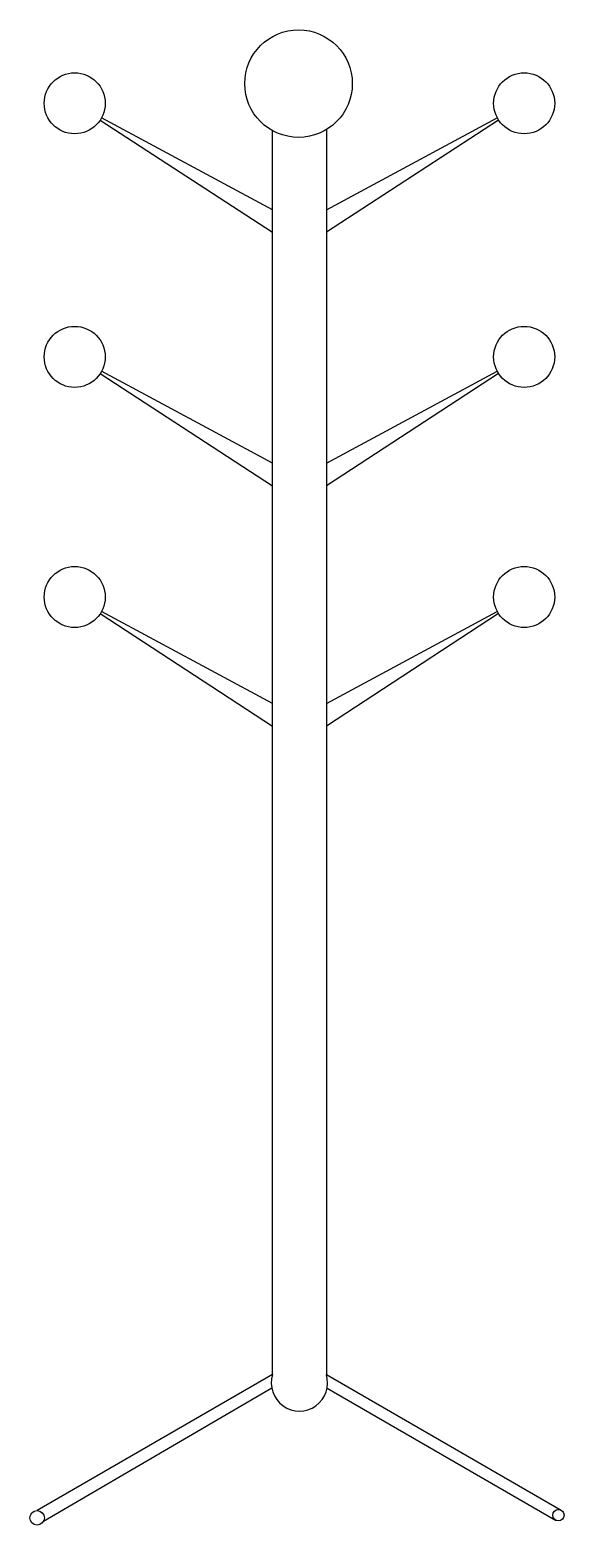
# Model space of a CAD drawing. Header units: metres. Extents: x 0.6 to 12, y -3.2 to 3.7.
# Drawn here: x 3.665 to 4.365, y -2.033 to -0.072 of the extents above; entities that cross this region are included whole.
import ezdxf

# ---------------------------------------------------------------- set-up
doc = ezdxf.new("R2010")
doc.units = ezdxf.units.M

# ---------------------------------------------------------------- blocks, each defined once
blk = doc.blocks.new('A$C078B449A')
for p, q in [((0.3182, 1.7243), (0.0941, 1.8449)), ((0.3887, 1.7243), (0.6128, 1.8449)), ((0.0923, 1.8419), (0.3182, 1.6947)), ((0.3181, 0.1972), (0.3182, 1.8278)), ((0.6145, 1.8419), (0.3887, 1.6947)), ((0.3887, 1.8293), (0.3887, 0.1972)), ((0.0923, 1.5096), (0.3182, 1.3623)), ((0.3182, 1.3919), (0.0941, 1.5125)), ((0.3887, 1.3919), (0.6128, 1.5125)), ((0.6145, 1.5096), (0.3887, 1.3623)), ((0.3182, 1.0771), (0.094, 1.1977)), ((0.3887, 1.0771), (0.6128, 1.1977)), ((0.0923, 1.1948), (0.3182, 1.0475)), ((0.6145, 1.1948), (0.3887, 1.0475)), ((0.3181, 0.1972), (0.0095, 0.019)), ((0.3887, 0.1972), (0.6966, 0.0194)), ((0.3172, 0.1794), (0.0178, 0.0048)), ((0.3896, 0.1794), (0.6891, 0.0065))]:
    blk.add_line(p, q)
for centre, radius in [((0.3522, 1.8896), 0.0705), ((0.0588, 1.8638), 0.04), ((0.648, 1.8638), 0.04), ((0.0588, 1.5314), 0.04), ((0.648, 1.5314), 0.04), ((0.0588, 1.2166), 0.04), ((0.648, 1.2166), 0.04), ((0.6929, 0.013), 0.00747), ((0.0095, 0.0095), 0.00951)]:
    blk.add_circle(centre, radius)
blk.add_arc((0.3534, 0.1864), 0.0369, 162.9053, 17.0947)

msp = doc.modelspace()

# ---------------------------------------------------------------- block references
msp.add_blockref('A$C078B449A', (3.6647, -2.0325))

doc.saveas('drawing.dxf')
